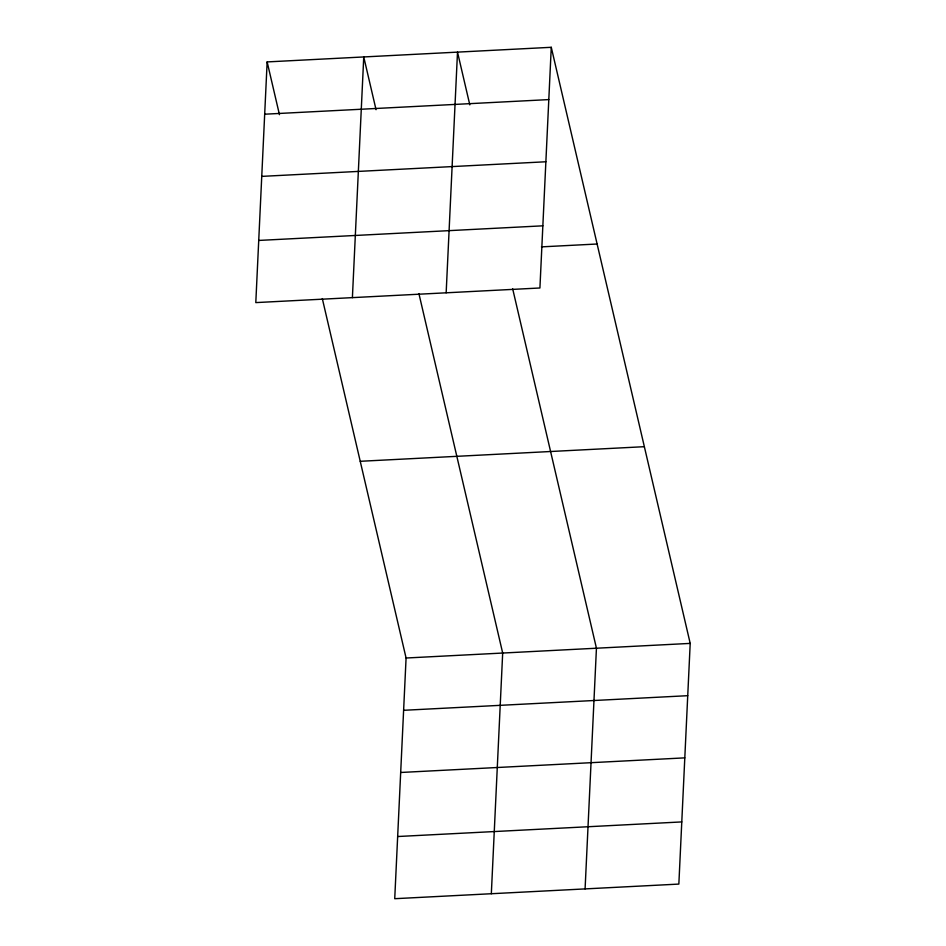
<?xml version="1.0" encoding="UTF-8"?>
<svg xmlns="http://www.w3.org/2000/svg" width="946" height="946" viewBox="0 0 946 946"><rect width="100%" height="100%" fill="white"/><g stroke="black" fill="none" stroke-linecap="round" stroke-linejoin="round"><path stroke-width="1.42" d="M267.15 61.916L255.798 302.602L539.918 287.986L551.27 47.3L267.15 61.916L279.448 114.655M352.397 297.635L363.749 56.949L376.047 109.689M322.314 298.593L406.082 658.014L394.73 898.7L678.85 884.084L690.202 643.398L551.27 47.3M446.157 292.811L457.509 52.125L469.807 104.864M491.329 893.734L502.681 653.036L418.912 293.615M585.089 888.909L596.441 648.223L512.673 288.802M264.691 114.206L548.798 99.59M261.758 176.382L545.866 161.766M258.731 240.438L542.85 225.822M541.443 246.871L597.115 244.009M360.237 461.293L644.344 446.689M406.082 658.014L690.202 643.398M403.623 710.304L687.73 695.688M400.69 772.48L684.798 757.864M397.663 836.524L681.782 821.92"/></g></svg>
